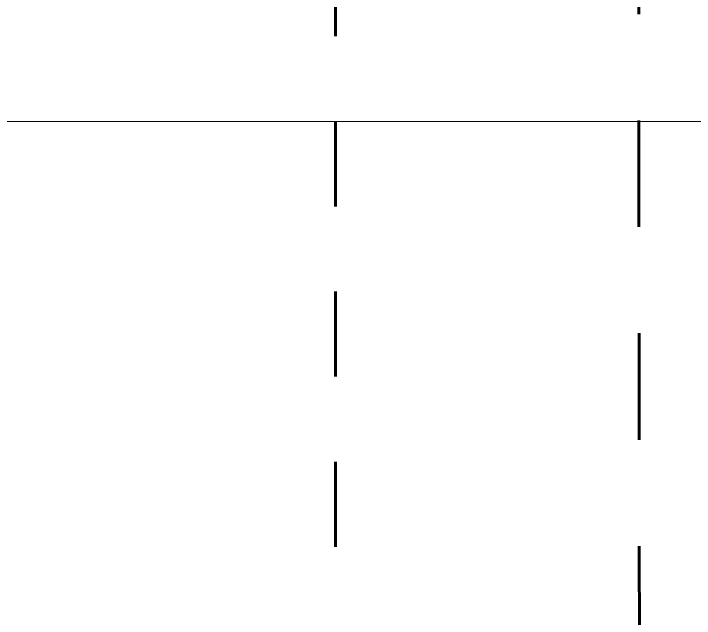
# Model space of a CAD drawing. Header units: inches. Extents: x -4169 to -1846, y 9706 to 12377.
# Drawn here: x -3832.54 to -3831.74, y 10546.605 to 10547.316 of the extents above; entities that cross this region are included whole.
import ezdxf

# ---------------------------------------------------------------- set-up
doc = ezdxf.new("R2010")
doc.units = ezdxf.units.IN
doc.header["$MEASUREMENT"] = 0
for name, pattern in [('Aligning Line 1_8_', [0.25, 0.125, -0.125]), ('Dash 1_16_', [0.125, 0.0625, -0.0625]), ('Double Dash 3_8_', [1, 0.375, -0.125, 0.125, -0.125, 0.125, -0.125])]:
    doc.linetypes.add(name, pattern=pattern)
for name, color, linetype, lineweight in [('0-1', 7, 'Continuous', 5), ('0-3', 147, 'Aligning Line 1_8_', 9), ('A-WALL', 113, 'Continuous', 18), ('A-WALL-PATT-4', 111, 'Continuous', 9), ('C-PROP-LINE-1', 10, 'Double Dash 3_8_', 60), ('C-PROP-LINE-2', 91, 'Dash 1_16_', 60)]:
    doc.layers.add(name, color=color, linetype=linetype, lineweight=lineweight)

# ---------------------------------------------------------------- blocks, each defined once
blk = doc.blocks.new('Family - ___-1878392-ENLARGED RCP - 3RD FLOOR PLAN')
at = {"layer": 'C-PROP-LINE-1'}
blk.add_line((-3833.41046, 12088.68951), (-3830.99429, 9768.08086), dxfattribs=at)
blk = doc.blocks.new('CTR - 1st Phase - Shell_rvt-1-ENLARGED RCP - 3RD FLOOR PLAN')
at = {"layer": '0-3'}
blk.add_blockref('Family - ___-1878392-ENLARGED RCP - 3RD FLOOR PLAN', (0, 0), dxfattribs=at)
blk = doc.blocks.new('Family - ___-1870574-ENLARGED RCP - 3RD FLOOR PLAN')
at = {"layer": 'C-PROP-LINE-2'}
blk.add_line((-3832.16202, 10010.0894), (-3832.16202, 12088.5894), dxfattribs=at)

msp = doc.modelspace()

# ---------------------------------------------------------------- hatches: boundary and pattern name
at = {"layer": 'A-WALL-PATT-4'}
h = msp.add_hatch(dxfattribs=at)
h.set_pattern_fill('FP_35', color=256, style=0, pattern_type=2)
h.set_pattern_definition([(45, (0, 0), (-6.335677, 6.335677), []), (45, (0, 9.6), (-6.335677, 6.335677), [])])
h.paths.add_polyline_path([(-3486.67374, 10547.1894), (-3486.67374, 10547.6894), (-3549.60963, 10547.6894), (-3549.60963, 10547.1894), (-3486.70265, 10547.1894)], flags=0)
h.paths.add_polyline_path([(-3852.47374, 10547.1894), (-3821.28624, 10547.1894), (-3821.28624, 10547.6894), (-3852.47374, 10547.6894)], flags=0)
h.paths.add_polyline_path([(-3706.48782, 10547.1894), (-3680.86608, 10547.1894), (-3680.86608, 10547.6894), (-3814.03624, 10547.6894), (-3814.03624, 10547.1894), (-3747.99108, 10547.1894), (-3747.99108, 10547.4144), (-3717.99108, 10547.4144), (-3717.99108, 10547.1894)], flags=0)
h.paths.add_polyline_path([(-3677.36608, 10547.1894), (-3673.74108, 10547.1894), (-3673.74108, 10547.4144), (-3655.74108, 10547.4144), (-3655.74108, 10547.1894), (-3652.74108, 10547.1894), (-3652.74108, 10547.4144), (-3592.74108, 10547.4144), (-3592.74108, 10547.1894), (-3589.80924, 10547.1894), (-3589.80924, 10547.4144), (-3571.80924, 10547.4144), (-3571.80924, 10547.1894), (-3553.10963, 10547.1894), (-3553.10963, 10547.6894), (-3677.36608, 10547.6894), (-3677.36608, 10547.44964)], flags=0)
h = msp.add_hatch(dxfattribs=at)
h.set_pattern_fill('FP_1', color=256, style=0, pattern_type=2)
h.set_pattern_definition([(0, (0, 0), (20.48, 5.12), [0.845, -14.515, 0.845, -14.515, -81.92]), (0, (0, 0), (20.48, 5.12), [-30.72, 0.845, -29.875, 0.845, -14.515, -35.84]), (0, (0, 0), (20.48, 5.12), [-76.8, 0.845, -9.395, 0.845, -24.755]), (120, (7.68, 2.56), (-14.67405, 15.1762003), [0.845, -14.515, 0.845, -14.515, -81.92]), (120, (7.68, 2.56), (-14.67405, 15.1762003), [-30.72, 0.845, -29.875, 0.845, -14.515, -35.84]), (120, (7.68, 2.56), (-14.67405, 15.1762003), [-76.8, 0.845, -9.395, 0.845, -24.755]), (240, (10.24, 12.8), (-5.80595, -20.2962003), [0.845, -14.515, 0.845, -14.515, -81.92]), (240, (10.24, 12.8), (-5.80595, -20.2962003), [-30.72, 0.845, -29.875, 0.845, -14.515, -35.84]), (240, (10.24, 12.8), (-5.80595, -20.2962003), [-76.8, 0.845, -9.395, 0.845, -24.755])])
h.paths.add_polyline_path([(-3486.70968, 10546.5644), (-3486.67374, 10546.5644), (-3486.67374, 10547.1894), (-3549.60963, 10547.1894), (-3549.60963, 10546.5644), (-3487.29874, 10546.5644)], flags=0)
h.paths.add_polyline_path([(-3851.84874, 10546.5644), (-3747.99108, 10546.5644), (-3747.99108, 10547.1894), (-3852.47374, 10547.1894), (-3852.47374, 10546.5644)], flags=0)
h.paths.add_polyline_path([(-3706.48782, 10546.5644), (-3680.86608, 10546.5644), (-3680.86608, 10547.1894), (-3717.99108, 10547.1894), (-3717.99108, 10546.5644)], flags=0)
h.paths.add_polyline_path([(-3571.80924, 10546.5644), (-3553.10963, 10546.5644), (-3553.10963, 10547.1894), (-3571.80924, 10547.1894), (-3571.80924, 10546.70904)], flags=0)
h.paths.add_polyline_path([(-3677.36608, 10546.5644), (-3673.74108, 10546.5644), (-3673.74108, 10547.1894), (-3677.36608, 10547.1894), (-3677.36608, 10546.8897)], flags=0)
h.paths.add_polyline_path([(-3589.80924, 10546.5644), (-3589.80924, 10547.1894), (-3592.74108, 10547.1894), (-3592.74108, 10546.5644)], flags=0)
h.paths.add_polyline_path([(-3652.74108, 10546.5644), (-3652.74108, 10547.1894), (-3655.74108, 10547.1894), (-3655.74108, 10546.5644)], flags=0)

# ---------------------------------------------------------------- linework, layer by layer
at = {"layer": 'A-WALL'}
msp.add_line((-3852.47374, 10547.1894), (-3747.99108, 10547.1894), dxfattribs=at)

# ---------------------------------------------------------------- block references
at = {"layer": '0-1'}
msp.add_blockref('CTR - 1st Phase - Shell_rvt-1-ENLARGED RCP - 3RD FLOOR PLAN', (0, 0), dxfattribs=at)
at = {"layer": 'C-PROP-LINE-2'}
msp.add_blockref('Family - ___-1870574-ENLARGED RCP - 3RD FLOOR PLAN', (0, 0), dxfattribs=at)

doc.saveas('drawing.dxf')
